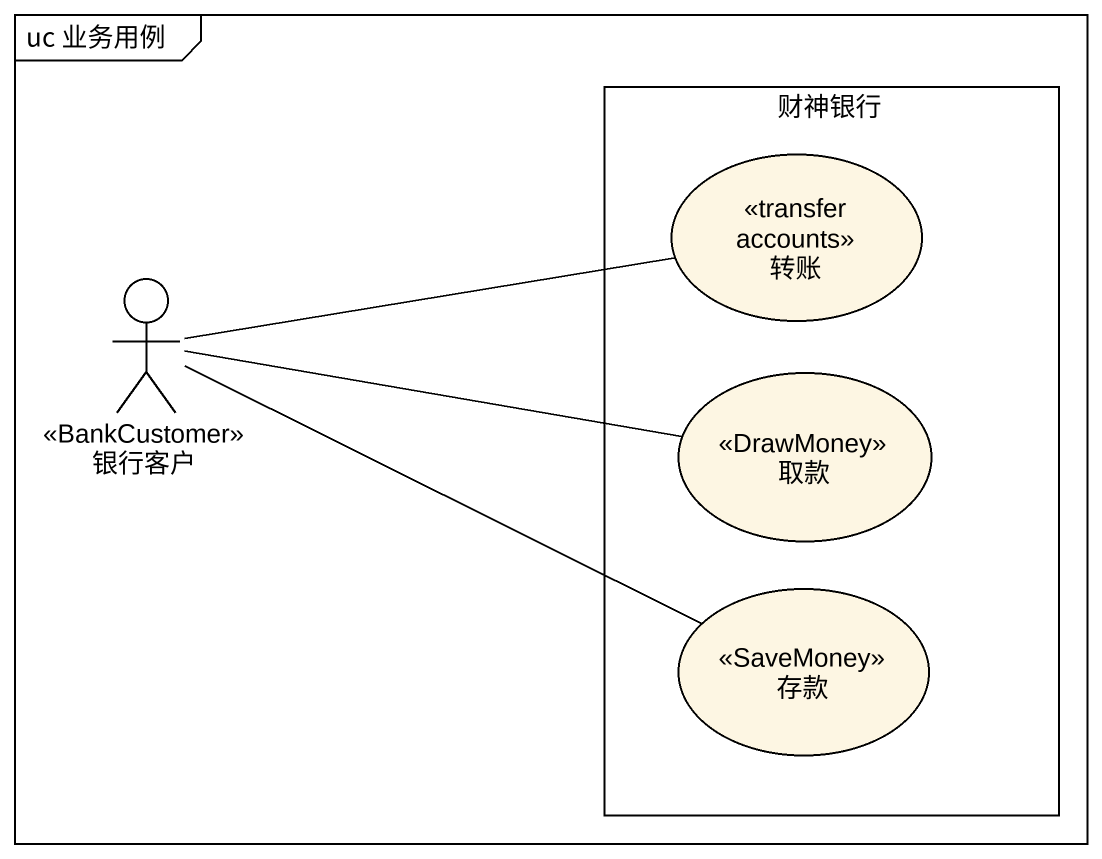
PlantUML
@startuml
mainframe uc 业务用例
rectangle 财神银行 {
  usecase 转账 <<transfer accounts>>
  usecase 取款 <<DrawMoney>>
  usecase 存款 <<SaveMoney>>
}
actor 银行客户 <<BankCustomer>>
银行客户 -right- 转账
银行客户 -right- 取款
银行客户 -right- 存款
@enduml
